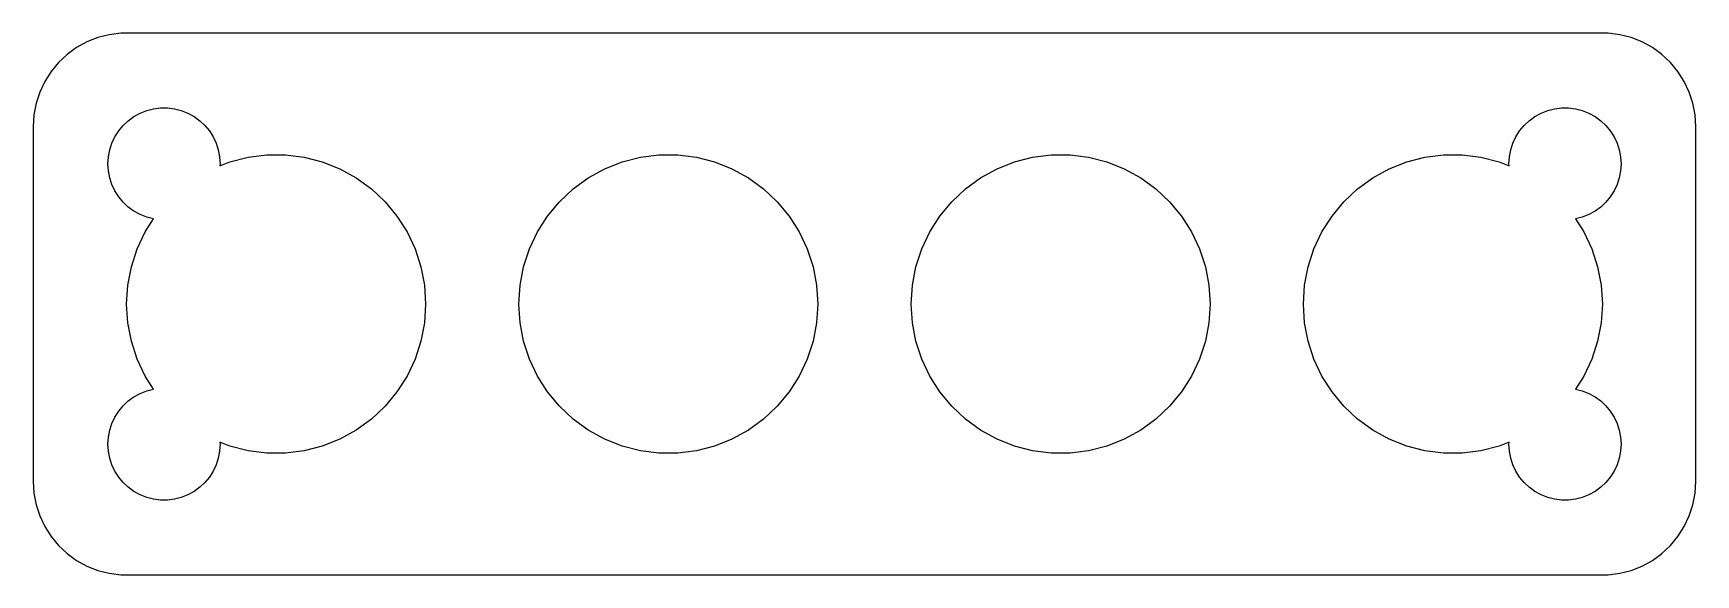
# Model space of a CAD drawing. Header units: metres. Extents: x -44.5 to 44.5, y 24.5 to 53.5.
import ezdxf

# ---------------------------------------------------------------- set-up
doc = ezdxf.new("R2010")
doc.units = ezdxf.units.M

msp = doc.modelspace()

# ---------------------------------------------------------------- linework, layer by layer
for p, q in [((-40.4369, 53.4114), (-41.0451, 53.2553)), ((-39.8139, 53.4901), (-40.4369, 53.4114)), ((39.8139, 53.4901), (-39.8139, 53.4901)), ((40.4369, 53.4114), (39.8139, 53.4901)), ((41.0451, 53.2553), (40.4369, 53.4114)), ((-42.1791, 52.7216), (-42.6871, 52.3526)), ((-41.6289, 53.0241), (-42.1791, 52.7216)), ((-41.0451, 53.2553), (-41.6289, 53.0241)), ((41.6289, 53.0241), (41.0451, 53.2553)), ((42.1791, 52.7216), (41.6289, 53.0241)), ((42.6871, 52.3526), (42.1791, 52.7216)), ((-43.1448, 51.9227), (-43.5451, 51.4389)), ((-42.6871, 52.3526), (-43.1448, 51.9227)), ((43.1448, 51.9227), (42.6871, 52.3526)), ((43.5451, 51.4389), (43.1448, 51.9227)), ((-43.8815, 50.9088), (-44.1489, 50.3406)), ((-43.5451, 51.4389), (-43.8815, 50.9088)), ((43.8815, 50.9088), (43.5451, 51.4389)), ((44.1489, 50.3406), (43.8815, 50.9088)), ((-44.1489, 50.3406), (-44.3429, 49.7434)), ((44.3429, 49.7434), (44.1489, 50.3406)), ((-44.4606, 49.1267), (-44.5, 48.5)), ((-44.3429, 49.7434), (-44.4606, 49.1267)), ((-39.4123, 48.8115), (-39.1075, 49.033)), ((-39.1075, 49.033), (-38.7773, 49.2145)), ((-38.7773, 49.2145), (-38.427, 49.3532)), ((-38.427, 49.3532), (-38.0621, 49.4469)), ((-38.0621, 49.4469), (-37.6884, 49.4941)), ((-37.6884, 49.4941), (-37.3116, 49.4941)), ((-37.3116, 49.4941), (-36.9379, 49.4469)), ((-36.9379, 49.4469), (-36.5729, 49.3532)), ((-36.5729, 49.3532), (-36.2227, 49.2145)), ((-36.2227, 49.2145), (-35.8925, 49.033)), ((-35.8925, 49.033), (-35.5877, 48.8115)), ((35.5877, 48.8115), (35.8925, 49.033)), ((35.8925, 49.033), (36.2227, 49.2145)), ((36.2227, 49.2145), (36.5729, 49.3532)), ((36.5729, 49.3532), (36.9379, 49.4469)), ((36.9379, 49.4469), (37.3116, 49.4941)), ((37.3116, 49.4941), (37.6884, 49.4941)), ((37.6884, 49.4941), (38.0621, 49.4469)), ((38.0621, 49.4469), (38.427, 49.3532)), ((38.427, 49.3532), (38.7773, 49.2145)), ((38.7773, 49.2145), (39.1075, 49.033)), ((39.1075, 49.033), (39.4123, 48.8115)), ((44.4606, 49.1267), (44.3429, 49.7434)), ((44.5, 48.5), (44.4606, 49.1267)), ((-44.5, 48.5), (-44.5, 29.5)), ((-40.1289, 47.9453), (-39.927, 48.2634)), ((-39.927, 48.2634), (-39.6869, 48.5536)), ((-39.6869, 48.5536), (-39.4123, 48.8115)), ((-35.5877, 48.8115), (-35.3131, 48.5536)), ((-35.3131, 48.5536), (-35.0729, 48.2634)), ((-35.0729, 48.2634), (-34.8711, 47.9453)), ((34.8711, 47.9453), (35.0729, 48.2634)), ((35.0729, 48.2634), (35.3131, 48.5536)), ((35.3131, 48.5536), (35.5877, 48.8115)), ((39.4123, 48.8115), (39.6869, 48.5536)), ((39.6869, 48.5536), (39.927, 48.2634)), ((39.927, 48.2634), (40.1289, 47.9453)), ((44.5, 29.5), (44.5, 48.5)), ((-40.4763, 46.876), (-40.4057, 47.2461)), ((-40.4057, 47.2461), (-40.2893, 47.6044)), ((-40.2893, 47.6044), (-40.1289, 47.9453)), ((-34.8711, 47.9453), (-34.7107, 47.6044)), ((-34.7107, 47.6044), (-34.5942, 47.2461)), ((-34.5942, 47.2461), (-34.5237, 46.876)), ((34.5237, 46.876), (34.5942, 47.2461)), ((34.5942, 47.2461), (34.7107, 47.6044)), ((34.7107, 47.6044), (34.8711, 47.9453)), ((40.1289, 47.9453), (40.2893, 47.6044)), ((40.2893, 47.6044), (40.4057, 47.2461)), ((40.4057, 47.2461), (40.4763, 46.876)), ((-40.5, 46.5), (-40.4763, 46.876)), ((-40.4763, 46.124), (-40.5, 46.5)), ((-34.5237, 46.876), (-34.5, 46.5)), ((-34.5065, 46.3969), (-33.9721, 46.6084)), ((-34.5, 46.5), (-34.5065, 46.3969)), ((-33.9721, 46.6084), (-32.999, 46.8583)), ((-32.999, 46.8583), (-32.0023, 46.9842)), ((-32.0023, 46.9842), (-30.9977, 46.9842)), ((-30.9977, 46.9842), (-30.0009, 46.8583)), ((-30.0009, 46.8583), (-29.0279, 46.6084)), ((-29.0279, 46.6084), (-28.0938, 46.2386)), ((-13.9062, 46.2386), (-12.9721, 46.6084)), ((-12.9721, 46.6084), (-11.999, 46.8583)), ((-11.999, 46.8583), (-11.0023, 46.9842)), ((-11.0023, 46.9842), (-9.99767, 46.9842)), ((-9.99767, 46.9842), (-9.00095, 46.8583)), ((-9.00095, 46.8583), (-8.02786, 46.6084)), ((-8.02786, 46.6084), (-7.09377, 46.2386)), ((7.09377, 46.2386), (8.02786, 46.6084)), ((8.02786, 46.6084), (9.00095, 46.8583)), ((9.00095, 46.8583), (9.99767, 46.9842)), ((9.99767, 46.9842), (11.0023, 46.9842)), ((11.0023, 46.9842), (11.999, 46.8583)), ((11.999, 46.8583), (12.9721, 46.6084)), ((12.9721, 46.6084), (13.9062, 46.2386)), ((28.0938, 46.2386), (29.0279, 46.6084)), ((29.0279, 46.6084), (30.0009, 46.8583)), ((30.0009, 46.8583), (30.9977, 46.9842)), ((30.9977, 46.9842), (32.0023, 46.9842)), ((32.0023, 46.9842), (32.999, 46.8583)), ((32.999, 46.8583), (33.9721, 46.6084)), ((33.9721, 46.6084), (34.5065, 46.3969)), ((34.5, 46.5), (34.5237, 46.876)), ((34.5065, 46.3969), (34.5, 46.5)), ((40.4763, 46.876), (40.5, 46.5)), ((40.5, 46.5), (40.4763, 46.124)), ((-40.4057, 45.7539), (-40.4763, 46.124)), ((-40.2893, 45.3956), (-40.4057, 45.7539)), ((-40.1289, 45.0547), (-40.2893, 45.3956)), ((-28.0938, 46.2386), (-27.2134, 45.7546)), ((-27.2134, 45.7546), (-26.4006, 45.1641)), ((-15.5994, 45.1641), (-14.7866, 45.7546)), ((-14.7866, 45.7546), (-13.9062, 46.2386)), ((-7.09377, 46.2386), (-6.21338, 45.7546)), ((-6.21338, 45.7546), (-5.4006, 45.1641)), ((5.4006, 45.1641), (6.21338, 45.7546)), ((6.21338, 45.7546), (7.09377, 46.2386)), ((13.9062, 46.2386), (14.7866, 45.7546)), ((14.7866, 45.7546), (15.5994, 45.1641)), ((26.4006, 45.1641), (27.2134, 45.7546)), ((27.2134, 45.7546), (28.0938, 46.2386)), ((40.2893, 45.3956), (40.1289, 45.0547)), ((40.4057, 45.7539), (40.2893, 45.3956)), ((40.4763, 46.124), (40.4057, 45.7539)), ((-39.927, 44.7366), (-40.1289, 45.0547)), ((-39.6869, 44.4464), (-39.927, 44.7366)), ((-26.4006, 45.1641), (-25.6682, 44.4764)), ((-16.3317, 44.4764), (-15.5994, 45.1641)), ((-5.4006, 45.1641), (-4.66824, 44.4764)), ((4.66824, 44.4764), (5.4006, 45.1641)), ((15.5994, 45.1641), (16.3317, 44.4764)), ((25.6682, 44.4764), (26.4006, 45.1641)), ((39.927, 44.7366), (39.6869, 44.4464)), ((40.1289, 45.0547), (39.927, 44.7366)), ((-39.4123, 44.1884), (-39.6869, 44.4464)), ((-39.1075, 43.967), (-39.4123, 44.1884)), ((-38.7773, 43.7855), (-39.1075, 43.967)), ((-38.427, 43.6468), (-38.7773, 43.7855)), ((-38.0661, 43.5542), (-38.427, 43.6468)), ((-25.6682, 44.4764), (-25.0279, 43.7023)), ((-25.0279, 43.7023), (-24.4895, 42.854)), ((-17.5105, 42.854), (-16.9721, 43.7023)), ((-16.9721, 43.7023), (-16.3317, 44.4764)), ((-4.66824, 44.4764), (-4.02786, 43.7023)), ((-4.02786, 43.7023), (-3.48953, 42.854)), ((3.48953, 42.854), (4.02786, 43.7023)), ((4.02786, 43.7023), (4.66824, 44.4764)), ((16.3317, 44.4764), (16.9721, 43.7023)), ((16.9721, 43.7023), (17.5105, 42.854)), ((24.4895, 42.854), (25.0279, 43.7023)), ((25.0279, 43.7023), (25.6682, 44.4764)), ((38.427, 43.6468), (38.0661, 43.5542)), ((38.7773, 43.7855), (38.427, 43.6468)), ((39.1075, 43.967), (38.7773, 43.7855)), ((39.4123, 44.1884), (39.1075, 43.967)), ((39.6869, 44.4464), (39.4123, 44.1884)), ((-38.9382, 41.945), (-38.5105, 42.854)), ((-38.5105, 42.854), (-38.0661, 43.5542)), ((-24.4895, 42.854), (-24.0618, 41.945)), ((-17.9382, 41.945), (-17.5105, 42.854)), ((-3.48953, 42.854), (-3.06178, 41.945)), ((3.06178, 41.945), (3.48953, 42.854)), ((17.5105, 42.854), (17.9382, 41.945)), ((24.0618, 41.945), (24.4895, 42.854)), ((38.0661, 43.5542), (38.5105, 42.854)), ((38.5105, 42.854), (38.9382, 41.945)), ((-39.2487, 40.9895), (-38.9382, 41.945)), ((-24.0618, 41.945), (-23.7513, 40.9895)), ((-18.2487, 40.9895), (-17.9382, 41.945)), ((-3.06178, 41.945), (-2.75133, 40.9895)), ((2.75133, 40.9895), (3.06178, 41.945)), ((17.9382, 41.945), (18.2487, 40.9895)), ((23.7513, 40.9895), (24.0618, 41.945)), ((38.9382, 41.945), (39.2487, 40.9895)), ((-39.4369, 40.0027), (-39.2487, 40.9895)), ((-23.7513, 40.9895), (-23.5631, 40.0027)), ((-18.4369, 40.0027), (-18.2487, 40.9895)), ((-2.75133, 40.9895), (-2.56308, 40.0027)), ((2.56308, 40.0027), (2.75133, 40.9895)), ((18.2487, 40.9895), (18.4369, 40.0027)), ((23.5631, 40.0027), (23.7513, 40.9895)), ((39.2487, 40.9895), (39.4369, 40.0027)), ((-39.5, 39), (-39.4369, 40.0027)), ((-23.5631, 40.0027), (-23.5, 39)), ((-18.5, 39), (-18.4369, 40.0027)), ((-2.56308, 40.0027), (-2.5, 39)), ((2.5, 39), (2.56308, 40.0027)), ((18.4369, 40.0027), (18.5, 39)), ((23.5, 39), (23.5631, 40.0027)), ((39.4369, 40.0027), (39.5, 39)), ((-39.4369, 37.9973), (-39.5, 39)), ((-23.5, 39), (-23.5631, 37.9973)), ((-18.4369, 37.9973), (-18.5, 39)), ((-2.5, 39), (-2.56308, 37.9973)), ((2.56308, 37.9973), (2.5, 39)), ((18.5, 39), (18.4369, 37.9973)), ((23.5631, 37.9973), (23.5, 39)), ((39.5, 39), (39.4369, 37.9973)), ((-39.2487, 37.0105), (-39.4369, 37.9973)), ((-23.5631, 37.9973), (-23.7513, 37.0105)), ((-18.2487, 37.0105), (-18.4369, 37.9973)), ((-2.56308, 37.9973), (-2.75133, 37.0105)), ((2.75133, 37.0105), (2.56308, 37.9973)), ((18.4369, 37.9973), (18.2487, 37.0105)), ((23.7513, 37.0105), (23.5631, 37.9973)), ((39.4369, 37.9973), (39.2487, 37.0105)), ((-38.9382, 36.055), (-39.2487, 37.0105)), ((-23.7513, 37.0105), (-24.0618, 36.055)), ((-17.9382, 36.055), (-18.2487, 37.0105)), ((-2.75133, 37.0105), (-3.06178, 36.055)), ((3.06178, 36.055), (2.75133, 37.0105)), ((18.2487, 37.0105), (17.9382, 36.055)), ((24.0618, 36.055), (23.7513, 37.0105)), ((39.2487, 37.0105), (38.9382, 36.055)), ((-38.5105, 35.146), (-38.9382, 36.055)), ((-24.0618, 36.055), (-24.4895, 35.146)), ((-17.5105, 35.146), (-17.9382, 36.055)), ((-3.06178, 36.055), (-3.48953, 35.146)), ((3.48953, 35.146), (3.06178, 36.055)), ((17.9382, 36.055), (17.5105, 35.146)), ((24.4895, 35.146), (24.0618, 36.055)), ((38.9382, 36.055), (38.5105, 35.146)), ((-38.0661, 34.4458), (-38.5105, 35.146)), ((-24.4895, 35.146), (-25.0279, 34.2977)), ((-16.9721, 34.2977), (-17.5105, 35.146)), ((-3.48953, 35.146), (-4.02786, 34.2977)), ((4.02786, 34.2977), (3.48953, 35.146)), ((17.5105, 35.146), (16.9721, 34.2977)), ((25.0279, 34.2977), (24.4895, 35.146)), ((38.5105, 35.146), (38.0661, 34.4458)), ((-39.4123, 33.8116), (-39.1075, 34.033)), ((-39.1075, 34.033), (-38.7773, 34.2145)), ((-38.7773, 34.2145), (-38.427, 34.3532)), ((-38.427, 34.3532), (-38.0661, 34.4458)), ((-25.0279, 34.2977), (-25.6682, 33.5236)), ((-16.3317, 33.5236), (-16.9721, 34.2977)), ((-4.02786, 34.2977), (-4.66824, 33.5236)), ((4.66824, 33.5236), (4.02786, 34.2977)), ((16.9721, 34.2977), (16.3317, 33.5236)), ((25.6682, 33.5236), (25.0279, 34.2977)), ((38.0661, 34.4458), (38.427, 34.3532)), ((38.427, 34.3532), (38.7773, 34.2145)), ((38.7773, 34.2145), (39.1075, 34.033)), ((39.1075, 34.033), (39.4123, 33.8116)), ((-40.2893, 32.6044), (-40.1289, 32.9453)), ((-40.1289, 32.9453), (-39.927, 33.2634)), ((-39.927, 33.2634), (-39.6869, 33.5536)), ((-39.6869, 33.5536), (-39.4123, 33.8116)), ((-25.6682, 33.5236), (-26.4006, 32.8359)), ((-15.5994, 32.8359), (-16.3317, 33.5236)), ((-4.66824, 33.5236), (-5.4006, 32.8359)), ((5.4006, 32.8359), (4.66824, 33.5236)), ((16.3317, 33.5236), (15.5994, 32.8359)), ((26.4006, 32.8359), (25.6682, 33.5236)), ((39.4123, 33.8116), (39.6869, 33.5536)), ((39.6869, 33.5536), (39.927, 33.2634)), ((39.927, 33.2634), (40.1289, 32.9453)), ((40.1289, 32.9453), (40.2893, 32.6044)), ((-40.4763, 31.876), (-40.4057, 32.2461)), ((-40.4057, 32.2461), (-40.2893, 32.6044)), ((-27.2134, 32.2454), (-28.0938, 31.7614)), ((-26.4006, 32.8359), (-27.2134, 32.2454)), ((-14.7866, 32.2454), (-15.5994, 32.8359)), ((-13.9062, 31.7614), (-14.7866, 32.2454)), ((-6.21338, 32.2454), (-7.09377, 31.7614)), ((-5.4006, 32.8359), (-6.21338, 32.2454)), ((6.21338, 32.2454), (5.4006, 32.8359)), ((7.09377, 31.7614), (6.21338, 32.2454)), ((14.7866, 32.2454), (13.9062, 31.7614)), ((15.5994, 32.8359), (14.7866, 32.2454)), ((27.2134, 32.2454), (26.4006, 32.8359)), ((28.0938, 31.7614), (27.2134, 32.2454)), ((40.2893, 32.6044), (40.4057, 32.2461)), ((40.4057, 32.2461), (40.4763, 31.876)), ((-40.5, 31.5), (-40.4763, 31.876)), ((-40.4763, 31.124), (-40.5, 31.5)), ((-34.5, 31.5), (-34.5237, 31.124)), ((-33.9721, 31.3916), (-34.5065, 31.6031)), ((-34.5065, 31.6031), (-34.5, 31.5)), ((-32.999, 31.1417), (-33.9721, 31.3916)), ((-29.0279, 31.3916), (-30.0009, 31.1417)), ((-28.0938, 31.7614), (-29.0279, 31.3916)), ((-12.9721, 31.3916), (-13.9062, 31.7614)), ((-11.999, 31.1417), (-12.9721, 31.3916)), ((-8.02786, 31.3916), (-9.00095, 31.1417)), ((-7.09377, 31.7614), (-8.02786, 31.3916)), ((8.02786, 31.3916), (7.09377, 31.7614)), ((9.00095, 31.1417), (8.02786, 31.3916)), ((12.9721, 31.3916), (11.999, 31.1417)), ((13.9062, 31.7614), (12.9721, 31.3916)), ((29.0279, 31.3916), (28.0938, 31.7614)), ((30.0009, 31.1417), (29.0279, 31.3916)), ((33.9721, 31.3916), (32.999, 31.1417)), ((34.5065, 31.6031), (33.9721, 31.3916)), ((34.5, 31.5), (34.5065, 31.6031)), ((34.5237, 31.124), (34.5, 31.5)), ((40.4763, 31.876), (40.5, 31.5)), ((40.5, 31.5), (40.4763, 31.124)), ((-40.4057, 30.7539), (-40.4763, 31.124)), ((-40.2893, 30.3956), (-40.4057, 30.7539)), ((-40.1289, 30.0547), (-40.2893, 30.3956)), ((-34.7107, 30.3956), (-34.8711, 30.0547)), ((-34.5942, 30.7539), (-34.7107, 30.3956)), ((-34.5237, 31.124), (-34.5942, 30.7539)), ((-32.0023, 31.0158), (-32.999, 31.1417)), ((-30.9977, 31.0158), (-32.0023, 31.0158)), ((-30.0009, 31.1417), (-30.9977, 31.0158)), ((-11.0023, 31.0158), (-11.999, 31.1417)), ((-9.99767, 31.0158), (-11.0023, 31.0158)), ((-9.00095, 31.1417), (-9.99767, 31.0158)), ((9.99767, 31.0158), (9.00095, 31.1417)), ((11.0023, 31.0158), (9.99767, 31.0158)), ((11.999, 31.1417), (11.0023, 31.0158)), ((30.9977, 31.0158), (30.0009, 31.1417)), ((32.0023, 31.0158), (30.9977, 31.0158)), ((32.999, 31.1417), (32.0023, 31.0158)), ((34.5942, 30.7539), (34.5237, 31.124)), ((34.7107, 30.3956), (34.5942, 30.7539)), ((34.8711, 30.0547), (34.7107, 30.3956)), ((40.2893, 30.3956), (40.1289, 30.0547)), ((40.4057, 30.7539), (40.2893, 30.3956)), ((40.4763, 31.124), (40.4057, 30.7539)), ((-44.5, 29.5), (-44.4606, 28.8733)), ((-39.927, 29.7366), (-40.1289, 30.0547)), ((-39.6869, 29.4464), (-39.927, 29.7366)), ((-39.4123, 29.1885), (-39.6869, 29.4464)), ((-35.3131, 29.4464), (-35.5877, 29.1885)), ((-35.0729, 29.7366), (-35.3131, 29.4464)), ((-34.8711, 30.0547), (-35.0729, 29.7366)), ((35.0729, 29.7366), (34.8711, 30.0547)), ((35.3131, 29.4464), (35.0729, 29.7366)), ((35.5877, 29.1885), (35.3131, 29.4464)), ((39.6869, 29.4464), (39.4123, 29.1885)), ((39.927, 29.7366), (39.6869, 29.4464)), ((40.1289, 30.0547), (39.927, 29.7366)), ((44.4606, 28.8733), (44.5, 29.5)), ((-44.4606, 28.8733), (-44.3429, 28.2566)), ((-39.1075, 28.967), (-39.4123, 29.1885)), ((-38.7773, 28.7855), (-39.1075, 28.967)), ((-38.427, 28.6468), (-38.7773, 28.7855)), ((-38.0621, 28.5531), (-38.427, 28.6468)), ((-37.6884, 28.5059), (-38.0621, 28.5531)), ((-37.3116, 28.5059), (-37.6884, 28.5059)), ((-36.9379, 28.5531), (-37.3116, 28.5059)), ((-36.5729, 28.6468), (-36.9379, 28.5531)), ((-36.2227, 28.7855), (-36.5729, 28.6468)), ((-35.8925, 28.967), (-36.2227, 28.7855)), ((-35.5877, 29.1885), (-35.8925, 28.967)), ((35.8925, 28.967), (35.5877, 29.1885)), ((36.2227, 28.7855), (35.8925, 28.967)), ((36.5729, 28.6468), (36.2227, 28.7855)), ((36.9379, 28.5531), (36.5729, 28.6468)), ((37.3116, 28.5059), (36.9379, 28.5531)), ((37.6884, 28.5059), (37.3116, 28.5059)), ((38.0621, 28.5531), (37.6884, 28.5059)), ((38.427, 28.6468), (38.0621, 28.5531)), ((38.7773, 28.7855), (38.427, 28.6468)), ((39.1075, 28.967), (38.7773, 28.7855)), ((39.4123, 29.1885), (39.1075, 28.967)), ((44.3429, 28.2566), (44.4606, 28.8733)), ((-44.3429, 28.2566), (-44.1489, 27.6594)), ((-44.1489, 27.6594), (-43.8815, 27.0912)), ((43.8815, 27.0912), (44.1489, 27.6594)), ((44.1489, 27.6594), (44.3429, 28.2566)), ((-43.8815, 27.0912), (-43.5451, 26.5611)), ((43.5451, 26.5611), (43.8815, 27.0912)), ((-43.5451, 26.5611), (-43.1448, 26.0773)), ((-43.1448, 26.0773), (-42.6871, 25.6474)), ((42.6871, 25.6474), (43.1448, 26.0773)), ((43.1448, 26.0773), (43.5451, 26.5611)), ((-42.6871, 25.6474), (-42.1791, 25.2784)), ((-42.1791, 25.2784), (-41.6289, 24.9759)), ((-41.6289, 24.9759), (-41.0451, 24.7447)), ((41.0451, 24.7447), (41.6289, 24.9759)), ((41.6289, 24.9759), (42.1791, 25.2784)), ((42.1791, 25.2784), (42.6871, 25.6474)), ((-41.0451, 24.7447), (-40.4369, 24.5886)), ((-40.4369, 24.5886), (-39.8139, 24.5099)), ((-39.8139, 24.5099), (39.8139, 24.5099)), ((39.8139, 24.5099), (40.4369, 24.5886)), ((40.4369, 24.5886), (41.0451, 24.7447))]:
    msp.add_line(p, q)

doc.saveas('drawing.dxf')
